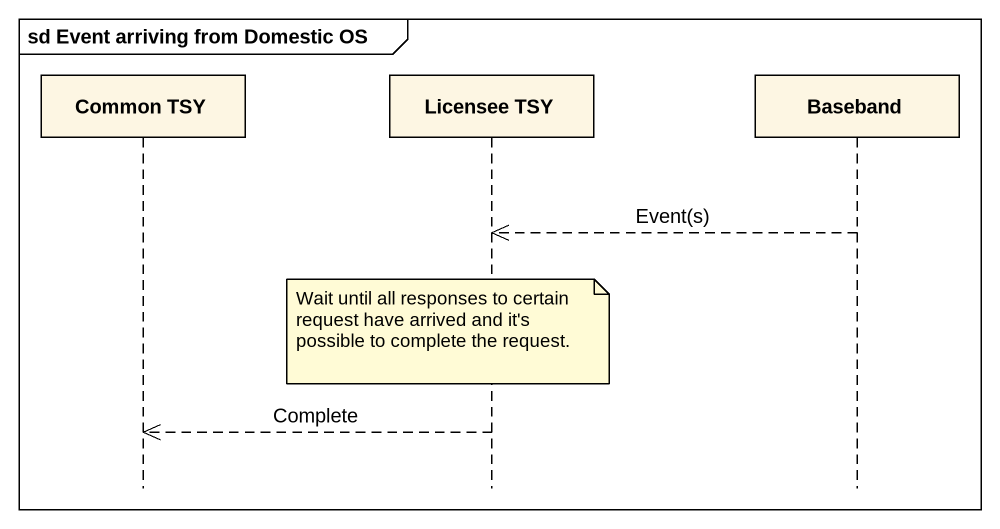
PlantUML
@startuml
mainframe sd Event arriving from Domestic OS
hide footbox
participant "Common TSY" as Common_TSY
participant "Licensee TSY" as Licensee_TSY
participant Baseband

Baseband -->> Licensee_TSY : Event(s)
note over Licensee_TSY : Wait until all responses to certain request have arrived and it's possible to complete the request.
Licensee_TSY -->> Common_TSY : Complete
@enduml
